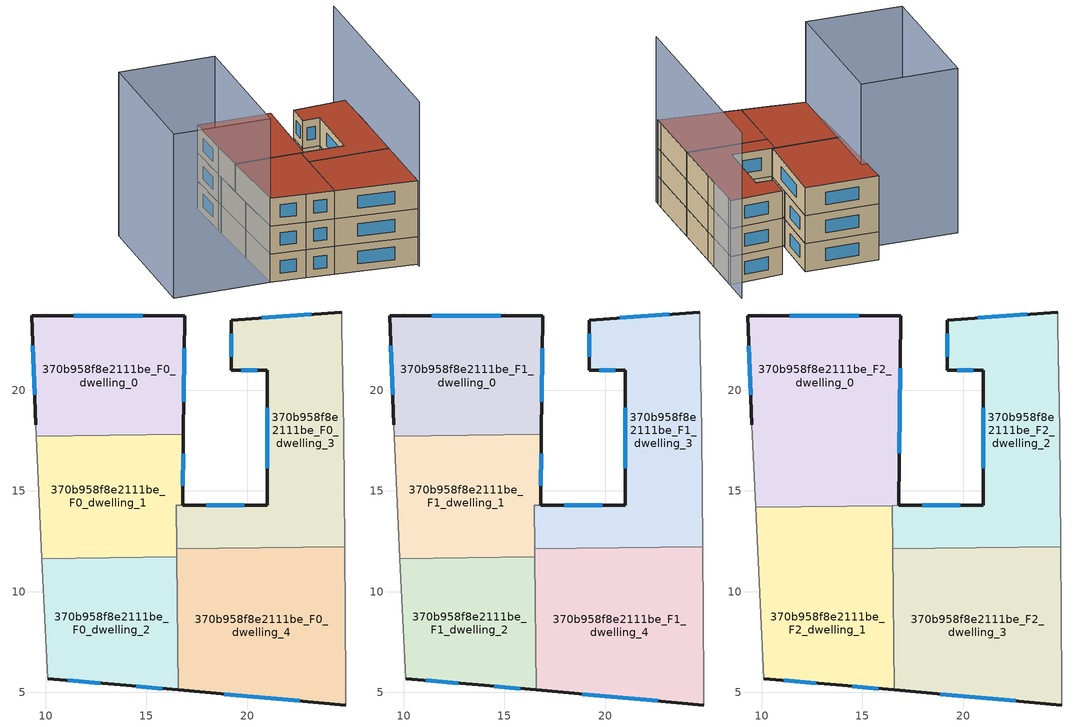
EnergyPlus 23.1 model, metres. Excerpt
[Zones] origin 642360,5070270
370b958f8e2111be_F0_dwelling_0
 floor ground (EU_floor_Construction): 16.9,23.69 16.84,17.82 9.52,17.72 9.49,18.29 9.3,23.69 z0
 wall outside (EU_wall_Construction): 16.84,17.82 16.9,23.69 9.3,23.69 9.49,18.29 z0:3
 wall adiabatic (EU_wall_Construction): 9.49,18.29 9.52,17.72 z0:3
 wall to 370b958f8e2111be_F0_dwelling_1 (EU_wall_Construction): 9.52,17.72 16.84,17.82 z0:3
 window (EU_Window_Construction): 14.81,23.69 11.39,23.69 / 16.85,19.43 16.88,22.07 / 9.35,22.2 9.44,19.77 z0.83:2.17
370b958f8e2111be_F0_dwelling_1
 floor ground (EU_floor_Construction): 16.84,17.81 16.8,14.28 16.47,14.28 16.5,11.72 9.81,11.64 9.52,17.72 z0
 wall outside (EU_wall_Construction): 16.8,14.28 16.84,17.81 z0:3
 wall to 370b958f8e2111be_F0_dwelling_2 (EU_wall_Construction): 9.81,11.64 16.5,11.72 z0:3
 wall adiabatic (EU_wall_Construction): 9.52,17.72 9.81,11.64 z0:3
 wall to 370b958f8e2111be_F0_dwelling_3 (EU_wall_Construction): 16.49,12.13 16.47,14.28 16.8,14.28 z0:3
 wall to 370b958f8e2111be_F0_dwelling_4 (EU_wall_Construction): 16.5,11.72 16.49,12.13 z0:3
 window (EU_Window_Construction): 16.81,15.25 16.83,16.84 z0.83:2.17
370b958f8e2111be_F0_dwelling_2
 floor ground (EU_floor_Construction): 16.5,11.72 16.58,5.12 13.69,5.37 10.09,5.67 9.81,11.64 z0
 wall outside (EU_wall_Construction): 10.09,5.67 13.69,5.37 16.58,5.12 z0:3
 wall adiabatic (EU_wall_Construction): 9.81,11.64 10.09,5.67 z0:3
 wall to 370b958f8e2111be_F0_dwelling_4 (EU_wall_Construction): 16.58,5.12 16.5,11.72 z0:3
 window (EU_Window_Construction): 14.49,5.3 15.79,5.19 / 11.08,5.59 12.7,5.46 z0.83:2.17
370b958f8e2111be_F0_dwelling_3
 floor ground (EU_floor_Construction): 24.71,23.88 24.71,23.18 24.81,17.98 24.85,12.24 16.49,12.13 16.47,14.28 21,14.28 21,20.98 19.2,20.98 19.2,23.49 z0
 wall outside (EU_wall_Construction): 24.71,23.88 19.2,23.49 19.2,20.98 21,20.98 21,14.28 16.8,14.28 z0:3
 wall adiabatic (EU_wall_Construction): 24.85,12.24 24.81,17.98 24.71,23.18 24.71,23.88 z0:3
 wall to 370b958f8e2111be_F0_dwelling_4 (EU_wall_Construction): 16.49,12.13 24.85,12.24 z0:3
 window (EU_Window_Construction): 21,19.14 21,16.12 / 19.7,20.98 20.51,20.98 / 19.2,22.8 19.2,21.67 / 23.19,23.77 20.72,23.59 / 19.84,14.28 17.95,14.28 z0.83:2.17
370b958f8e2111be_F0_dwelling_4
 floor ground (EU_floor_Construction): 24.85,12.24 24.9,5.37 24.9,4.37 16.58,5.12 16.49,12.13 z0
 wall outside (EU_wall_Construction): 16.58,5.12 24.9,4.37 z0:3
 wall adiabatic (EU_wall_Construction): 24.9,4.37 24.9,5.37 24.85,12.24 z0:3
 window (EU_Window_Construction): 18.87,4.91 22.61,4.58 z0.83:2.17
370b958f8e2111be_F1_dwelling_0
 floor to 370b958f8e2111be_F0_dwelling_0 (EU_floor_Construction): 16.9,23.69 16.84,17.82 9.52,17.72 9.49,18.29 9.3,23.69 z3
 wall outside (EU_wall_Construction): 16.84,17.82 16.9,23.69 9.3,23.69 9.49,18.29 z3:6
 wall adiabatic (EU_wall_Construction): 9.49,18.29 9.52,17.72 z3:6
 wall to 370b958f8e2111be_F1_dwelling_1 (EU_wall_Construction): 9.52,17.72 16.84,17.82 z3:6
 window (EU_Window_Construction): 14.81,23.69 11.39,23.69 / 16.85,19.43 16.88,22.07 / 9.35,22.2 9.44,19.77 z3.83:5.17
370b958f8e2111be_F1_dwelling_1
 floor to 370b958f8e2111be_F0_dwelling_1 (EU_floor_Construction): 16.84,17.81 16.8,14.28 16.47,14.28 16.5,11.72 9.81,11.64 9.52,17.72 z3
 wall outside (EU_wall_Construction): 16.8,14.28 16.84,17.81 z3:6
 wall to 370b958f8e2111be_F1_dwelling_2 (EU_wall_Construction): 9.81,11.64 16.5,11.72 z3:6
 wall adiabatic (EU_wall_Construction): 9.52,17.72 9.81,11.64 z3:6
 wall to 370b958f8e2111be_F1_dwelling_3 (EU_wall_Construction): 16.49,12.13 16.47,14.28 16.8,14.28 z3:6
 wall to 370b958f8e2111be_F1_dwelling_4 (EU_wall_Construction): 16.5,11.72 16.49,12.13 z3:6
 window (EU_Window_Construction): 16.81,15.25 16.83,16.84 z3.83:5.17
370b958f8e2111be_F1_dwelling_2
 floor to 370b958f8e2111be_F0_dwelling_2 (EU_floor_Construction): 16.5,11.72 16.58,5.12 13.69,5.37 10.09,5.67 9.81,11.64 z3
 wall outside (EU_wall_Construction): 10.09,5.67 13.69,5.37 16.58,5.12 z3:6
 wall adiabatic (EU_wall_Construction): 9.81,11.64 10.09,5.67 z3:6
 wall to 370b958f8e2111be_F1_dwelling_4 (EU_wall_Construction): 16.58,5.12 16.5,11.72 z3:6
 window (EU_Window_Construction): 14.49,5.3 15.79,5.19 / 11.08,5.59 12.7,5.46 z3.83:5.17
370b958f8e2111be_F1_dwelling_3
 floor to 370b958f8e2111be_F0_dwelling_3 (EU_floor_Construction): 24.71,23.88 24.71,23.18 24.81,17.98 24.85,12.24 16.49,12.13 16.47,14.28 21,14.28 21,20.98 19.2,20.98 19.2,23.49 z3
 wall outside (EU_wall_Construction): 24.71,23.88 19.2,23.49 19.2,20.98 21,20.98 21,14.28 16.8,14.28 z3:6
 wall adiabatic (EU_wall_Construction): 24.85,12.24 24.81,17.98 24.71,23.18 24.71,23.88 z3:6
 wall to 370b958f8e2111be_F1_dwelling_4 (EU_wall_Construction): 16.49,12.13 24.85,12.24 z3:6
 window (EU_Window_Construction): 21,19.14 21,16.12 / 19.7,20.98 20.51,20.98 / 19.2,22.8 19.2,21.67 / 23.19,23.77 20.72,23.59 / 19.84,14.28 17.95,14.28 z3.83:5.17
370b958f8e2111be_F1_dwelling_4
 floor to 370b958f8e2111be_F0_dwelling_4 (EU_floor_Construction): 24.85,12.24 24.9,5.37 24.9,4.37 16.58,5.12 16.49,12.13 z3
 wall outside (EU_wall_Construction): 16.58,5.12 24.9,4.37 z3:6
 wall adiabatic (EU_wall_Construction): 24.9,4.37 24.9,5.37 24.85,12.24 z3:6
 window (EU_Window_Construction): 18.87,4.91 22.61,4.58 z3.83:5.17
370b958f8e2111be_F2_dwelling_0
 floor outside (EU_floor_Construction): 16.8,14.28 9.69,14.19 16.47,14.28 z6
 floor to 370b958f8e2111be_F1_dwelling_0 (EU_floor_Construction): 16.9,23.69 16.84,17.82 9.52,17.72 9.49,18.29 9.3,23.69 z6
 floor to 370b958f8e2111be_F1_dwelling_1 (EU_floor_Construction): 16.84,17.81 16.8,14.28 16.47,14.28 9.69,14.19 9.52,17.72 z6
 wall outside (EU_wall_Construction): 16.8,14.28 16.9,23.69 9.3,23.69 9.49,18.29 z6:9
 wall adiabatic (EU_wall_Construction): 9.49,18.29 9.69,14.19 z6:9
 wall to 370b958f8e2111be_F2_dwelling_1 (EU_wall_Construction): 9.69,14.19 16.47,14.27 z6:9
 wall to 370b958f8e2111be_F2_dwelling_2 (EU_wall_Construction): 16.47,14.28 16.8,14.28 z6:9
 window (EU_Window_Construction): 16.83,16.87 16.87,21.1 / 9.35,22.2 9.44,19.77 / 14.81,23.69 11.39,23.69 z6.83:8.17
 roof outside (EU_roof_Construction): 16.8,14.28 16.9,23.69 9.3,23.69 9.49,18.29 9.69,14.19 z9
370b958f8e2111be_F2_dwelling_1
 floor to 370b958f8e2111be_F1_dwelling_1 (EU_floor_Construction): 16.47,14.28 16.5,11.72 9.81,11.64 9.69,14.19 z6
 floor to 370b958f8e2111be_F1_dwelling_2 (EU_floor_Construction): 16.5,11.72 16.58,5.12 13.69,5.37 10.09,5.67 9.81,11.64 z6
 wall outside (EU_wall_Construction): 10.09,5.67 13.69,5.37 16.58,5.12 z6:9
 wall adiabatic (EU_wall_Construction): 9.69,14.19 10.09,5.67 z6:9
 wall to 370b958f8e2111be_F2_dwelling_3 (EU_wall_Construction): 16.58,5.12 16.5,12.13 z6:9
 wall to 370b958f8e2111be_F2_dwelling_2 (EU_wall_Construction): 16.49,12.13 16.47,14.28 z6:9
 window (EU_Window_Construction): 14.49,5.3 15.79,5.19 / 11.08,5.59 12.7,5.46 z6.83:8.17
 roof outside (EU_roof_Construction): 16.58,5.12 16.47,14.28 9.69,14.19 10.09,5.67 13.69,5.37 z9
370b958f8e2111be_F2_dwelling_2
 floor to 370b958f8e2111be_F1_dwelling_3 (EU_floor_Construction): 24.71,23.88 24.71,23.18 24.81,17.98 24.85,12.24 16.49,12.13 16.47,14.28 16.8,14.28 21,14.28 21,20.98 19.2,20.98 19.2,23.49 z6
 wall outside (EU_wall_Construction): 24.71,23.88 19.2,23.49 19.2,20.98 21,20.98 21,14.28 16.8,14.28 z6:9
 wall adiabatic (EU_wall_Construction): 24.85,12.24 24.81,17.98 24.71,23.18 24.71,23.88 z6:9
 wall to 370b958f8e2111be_F2_dwelling_3 (EU_wall_Construction): 16.49,12.13 24.85,12.24 z6:9
 window (EU_Window_Construction): 19.84,14.28 17.95,14.28 / 21,19.14 21,16.12 / 19.7,20.98 20.51,20.98 / 19.2,22.8 19.2,21.67 / 23.19,23.77 20.72,23.59 z6.83:8.17
 roof outside (EU_roof_Construction): 24.85,12.24 24.81,17.98 24.71,23.18 24.71,23.88 19.2,23.49 19.2,20.98 21,20.98 21,14.28 16.8,14.28 16.47,14.28 16.49,12.13 z9
370b958f8e2111be_F2_dwelling_3
 floor to 370b958f8e2111be_F1_dwelling_4 (EU_floor_Construction): 24.85,12.24 24.9,5.37 24.9,4.37 16.58,5.12 16.49,12.13 z6
 wall outside (EU_wall_Construction): 16.58,5.12 24.9,4.37 z6:9
 wall adiabatic (EU_wall_Construction): 24.9,4.37 24.9,5.37 24.85,12.24 z6:9
 window (EU_Window_Construction): 18.87,4.91 22.61,4.58 z6.83:8.17
 roof outside (EU_roof_Construction): 24.9,4.37 24.9,5.37 24.85,12.24 16.49,12.13 16.58,5.12 z9
shading: 0.09,5.61 -0.01,20.63 / -0.01,20.63 9.99,20.7 / 9.99,20.7 10.09,5.67 / 10.09,5.67 0.09,5.61 z0:17.6; 24.91,3.93 24.74,27.07 z0:17.7
[Building]
EU S2 Campaign: North Axis=0; Terrain=City; Solar Distribution=FullExterior
[Site:Location]
Lyon-Bron: Latitude=45.75; Longitude=5; Time Zone=1; Elevation=198
[SizingPeriod:WeatherFileDays]
AnnualSizingPeriod: Begin Month=1; Begin Day of Month=1; End Month=12; End Day of Month=31; Day of Week for Start Day=Monday; Use Weather File Daylight Saving Period=No; Use Weather File Rain and Snow Indicators=No
[MATERIAL]
EU_InternalMass_Material: Roughness=MediumRough; Thickness=0.1; Conductivity=1; Density=1800; Specific Heat=900; Thermal Absorptance=0.9; Solar Absorptance=0.7; Visible Absorptance=0.7
[MATERIAL:NOMASS] Roughness=MediumRough; Thermal Absorptance=0.9; Solar Absorptance=0.7; Visible Absorptance=0.7
Name | Thermal Resistance
EU_wall_NoMass | 0.87146
EU_roof_NoMass | 0.842276
EU_floor_NoMass | 0.496999
[WINDOWMATERIAL:SIMPLEGLAZINGSYSTEM]
EU_Window_SimpleGlazing: UFactor=2.2525; Solar Heat Gain Coefficient=0.76; Visible Transmittance=0.76
[CONSTRUCTION]
EU_wall_Construction: EU_wall_NoMass
EU_roof_Construction: EU_roof_NoMass
EU_floor_Construction: EU_floor_NoMass
EU_Window_Construction: EU_Window_SimpleGlazing
EU_InternalMass_Construction: EU_InternalMass_Material
[ZONE] Type=1; Multiplier=1; Ceiling Height=autocalculate; Floor Area=autocalculate; Part of Total Floor Area=Yes
Name | Volume
370b958f8e2111be_F0_dwelling_0; 370b958f8e2111be_F1_dwelling_0 | 132.474
370b958f8e2111be_F2_dwelling_0 | 209.032
370b958f8e2111be_F0_dwelling_1; 370b958f8e2111be_F1_dwelling_1 | 128.032
370b958f8e2111be_F2_dwelling_1 | 175.676
370b958f8e2111be_F0_dwelling_2; 370b958f8e2111be_F1_dwelling_2 | 124.088
370b958f8e2111be_F2_dwelling_2 | 173.649
370b958f8e2111be_F0_dwelling_3; 370b958f8e2111be_F1_dwelling_3 | 173.651
370b958f8e2111be_F2_dwelling_3; 370b958f8e2111be_F0_dwelling_4; 370b958f8e2111be_F1_dwelling_4 | 186.121
[INTERNALMASS] Construction=EU_InternalMass_Construction
Name | Zone or ZoneList | Surface Area
370b958f8e2111be_F0_dwelling_0_EU_InternalMass | 370b958f8e2111be_F0_dwelling_0 | 44.1577
370b958f8e2111be_F0_dwelling_1_EU_InternalMass | 370b958f8e2111be_F0_dwelling_1 | 42.7139
370b958f8e2111be_F0_dwelling_2_EU_InternalMass | 370b958f8e2111be_F0_dwelling_2 | 41.3621
370b958f8e2111be_F0_dwelling_3_EU_InternalMass | 370b958f8e2111be_F0_dwelling_3 | 57.8839
370b958f8e2111be_F0_dwelling_4_EU_InternalMass | 370b958f8e2111be_F0_dwelling_4 | 62.0405
370b958f8e2111be_F1_dwelling_0_EU_InternalMass | 370b958f8e2111be_F1_dwelling_0 | 44.1577
370b958f8e2111be_F1_dwelling_1_EU_InternalMass | 370b958f8e2111be_F1_dwelling_1 | 42.7139
370b958f8e2111be_F1_dwelling_2_EU_InternalMass | 370b958f8e2111be_F1_dwelling_2 | 41.3621
370b958f8e2111be_F1_dwelling_3_EU_InternalMass | 370b958f8e2111be_F1_dwelling_3 | 57.8839
370b958f8e2111be_F1_dwelling_4_EU_InternalMass | 370b958f8e2111be_F1_dwelling_4 | 62.0405
370b958f8e2111be_F2_dwelling_0_EU_InternalMass | 370b958f8e2111be_F2_dwelling_0 | 69.6756
370b958f8e2111be_F2_dwelling_1_EU_InternalMass | 370b958f8e2111be_F2_dwelling_1 | 58.5583
370b958f8e2111be_F2_dwelling_2_EU_InternalMass | 370b958f8e2111be_F2_dwelling_2 | 57.8839
370b958f8e2111be_F2_dwelling_3_EU_InternalMass | 370b958f8e2111be_F2_dwelling_3 | 62.0405
[OTHEREQUIPMENT] Fuel Type=Electricity; Design Level Calculation Method=Watts/Area; Power per Zone Floor Area=1; Fraction Latent=0; Fraction Radiant=0; Fraction Lost=0; Carbon Dioxide Generation Rate=0; EndUse Subcategory=EU_Step8_InternalGains
Name | Zone or ZoneList or Space or SpaceList | Schedule
EU_Step8_InternalGain_370b958f8e2111be_F0_dwelling_0_f000 | 370b958f8e2111be_F0_dwelling_0 | EU_Step8_GainSchedule_370b958f8e2111be_F0_dwelling_0_f000
EU_Step8_InternalGain_370b958f8e2111be_F0_dwelling_1_f000 | 370b958f8e2111be_F0_dwelling_1 | EU_Step8_GainSchedule_370b958f8e2111be_F0_dwelling_1_f000
EU_Step8_InternalGain_370b958f8e2111be_F0_dwelling_2_f000 | 370b958f8e2111be_F0_dwelling_2 | EU_Step8_GainSchedule_370b958f8e2111be_F0_dwelling_2_f000
EU_Step8_InternalGain_370b958f8e2111be_F0_dwelling_3_f000 | 370b958f8e2111be_F0_dwelling_3 | EU_Step8_GainSchedule_370b958f8e2111be_F0_dwelling_3_f000
EU_Step8_InternalGain_370b958f8e2111be_F0_dwelling_4_f000 | 370b958f8e2111be_F0_dwelling_4 | EU_Step8_GainSchedule_370b958f8e2111be_F0_dwelling_4_f000
EU_Step8_InternalGain_370b958f8e2111be_F1_dwelling_0_f000 | 370b958f8e2111be_F1_dwelling_0 | EU_Step8_GainSchedule_370b958f8e2111be_F1_dwelling_0_f000
EU_Step8_InternalGain_370b958f8e2111be_F1_dwelling_1_f000 | 370b958f8e2111be_F1_dwelling_1 | EU_Step8_GainSchedule_370b958f8e2111be_F1_dwelling_1_f000
EU_Step8_InternalGain_370b958f8e2111be_F1_dwelling_2_f000 | 370b958f8e2111be_F1_dwelling_2 | EU_Step8_GainSchedule_370b958f8e2111be_F1_dwelling_2_f000
EU_Step8_InternalGain_370b958f8e2111be_F1_dwelling_3_f000 | 370b958f8e2111be_F1_dwelling_3 | EU_Step8_GainSchedule_370b958f8e2111be_F1_dwelling_3_f000
EU_Step8_InternalGain_370b958f8e2111be_F1_dwelling_4_f000 | 370b958f8e2111be_F1_dwelling_4 | EU_Step8_GainSchedule_370b958f8e2111be_F1_dwelling_4_f000
EU_Step8_InternalGain_370b958f8e2111be_F2_dwelling_0_f000 | 370b958f8e2111be_F2_dwelling_0 | EU_Step8_GainSchedule_370b958f8e2111be_F2_dwelling_0_f000
EU_Step8_InternalGain_370b958f8e2111be_F2_dwelling_1_f000 | 370b958f8e2111be_F2_dwelling_1 | EU_Step8_GainSchedule_370b958f8e2111be_F2_dwelling_1_f000
EU_Step8_InternalGain_370b958f8e2111be_F2_dwelling_2_f000 | 370b958f8e2111be_F2_dwelling_2 | EU_Step8_GainSchedule_370b958f8e2111be_F2_dwelling_2_f000
EU_Step8_InternalGain_370b958f8e2111be_F2_dwelling_3_f000 | 370b958f8e2111be_F2_dwelling_3 | EU_Step8_GainSchedule_370b958f8e2111be_F2_dwelling_3_f000
[ZONEVENTILATION:DESIGNFLOWRATE] Schedule=EU_AlwaysOn; Design Flow Rate Calculation Method=AirChanges/Hour; Air Changes per Hour=0.425; Ventilation Type=Natural; Fan Pressure Rise=0; Fan Total Efficiency=1; Constant Term Coefficient=1; Temperature Term Coefficient=0; Velocity Term Coefficient=0; Velocity Squared Term Coefficient=0; Minimum Indoor Temperature=-100; Maximum Indoor Temperature=100; Delta Temperature=-100; Minimum Outdoor Temperature=-100; Maximum Outdoor Temperature=100; Maximum Wind Speed=40
Name | Zone or ZoneList or Space or SpaceList
EU_ConstantAir_370b958f8e2111be_F0_dwelling_0 | 370b958f8e2111be_F0_dwelling_0
EU_ConstantAir_370b958f8e2111be_F0_dwelling_1 | 370b958f8e2111be_F0_dwelling_1
EU_ConstantAir_370b958f8e2111be_F0_dwelling_2 | 370b958f8e2111be_F0_dwelling_2
EU_ConstantAir_370b958f8e2111be_F0_dwelling_3 | 370b958f8e2111be_F0_dwelling_3
EU_ConstantAir_370b958f8e2111be_F0_dwelling_4 | 370b958f8e2111be_F0_dwelling_4
EU_ConstantAir_370b958f8e2111be_F1_dwelling_0 | 370b958f8e2111be_F1_dwelling_0
EU_ConstantAir_370b958f8e2111be_F1_dwelling_1 | 370b958f8e2111be_F1_dwelling_1
EU_ConstantAir_370b958f8e2111be_F1_dwelling_2 | 370b958f8e2111be_F1_dwelling_2
EU_ConstantAir_370b958f8e2111be_F1_dwelling_3 | 370b958f8e2111be_F1_dwelling_3
EU_ConstantAir_370b958f8e2111be_F1_dwelling_4 | 370b958f8e2111be_F1_dwelling_4
EU_ConstantAir_370b958f8e2111be_F2_dwelling_0 | 370b958f8e2111be_F2_dwelling_0
EU_ConstantAir_370b958f8e2111be_F2_dwelling_1 | 370b958f8e2111be_F2_dwelling_1
EU_ConstantAir_370b958f8e2111be_F2_dwelling_2 | 370b958f8e2111be_F2_dwelling_2
EU_ConstantAir_370b958f8e2111be_F2_dwelling_3 | 370b958f8e2111be_F2_dwelling_3
[HVACTEMPLATE:THERMOSTAT] Constant Heating Setpoint=20; Constant Cooling Setpoint=50
EU_HeatOnly_370b958f8e2111be_F0_dwelling_0; EU_HeatOnly_370b958f8e2111be_F0_dwelling_1; EU_HeatOnly_370b958f8e2111be_F0_dwelling_2; EU_HeatOnly_370b958f8e2111be_F0_dwelling_3; EU_HeatOnly_370b958f8e2111be_F0_dwelling_4; EU_HeatOnly_370b958f8e2111be_F1_dwelling_0; EU_HeatOnly_370b958f8e2111be_F1_dwelling_1; EU_HeatOnly_370b958f8e2111be_F1_dwelling_2; EU_HeatOnly_370b958f8e2111be_F1_dwelling_3; EU_HeatOnly_370b958f8e2111be_F1_dwelling_4; EU_HeatOnly_370b958f8e2111be_F2_dwelling_0; EU_HeatOnly_370b958f8e2111be_F2_dwelling_1; EU_HeatOnly_370b958f8e2111be_F2_dwelling_2; EU_HeatOnly_370b958f8e2111be_F2_dwelling_3
[HVACTEMPLATE:ZONE:IDEALLOADSAIRSYSTEM] System Availability Schedule=EU_AlwaysOn; Maximum Heating Supply Air Temperature=50; Minimum Cooling Supply Air Temperature=13; Maximum Heating Supply Air Humidity Ratio=0.0156; Minimum Cooling Supply Air Humidity Ratio=0.0077; Heating Limit=NoLimit; Cooling Limit=NoLimit; Heating Availability Schedule=EU_AlwaysOn; Cooling Availability Schedule=EU_CoolingOff; Dehumidification Control Type=ConstantSensibleHeatRatio; Cooling Sensible Heat Ratio=0.7; Dehumidification Setpoint=60; Humidification Control Type=None; Humidification Setpoint=30; Outdoor Air Method=None; Outdoor Air Flow Rate per Person=0.00944; Outdoor Air Flow Rate per Zone Floor Area=0; Outdoor Air Flow Rate per Zone=0; Demand Controlled Ventilation Type=None; Outdoor Air Economizer Type=NoEconomizer; Heat Recovery Type=None; Sensible Heat Recovery Effectiveness=0.7; Latent Heat Recovery Effectiveness=0.65
Name | Template Thermostat
370b958f8e2111be_F0_dwelling_0 | EU_HeatOnly_370b958f8e2111be_F0_dwelling_0
370b958f8e2111be_F0_dwelling_1 | EU_HeatOnly_370b958f8e2111be_F0_dwelling_1
370b958f8e2111be_F0_dwelling_2 | EU_HeatOnly_370b958f8e2111be_F0_dwelling_2
370b958f8e2111be_F0_dwelling_3 | EU_HeatOnly_370b958f8e2111be_F0_dwelling_3
370b958f8e2111be_F0_dwelling_4 | EU_HeatOnly_370b958f8e2111be_F0_dwelling_4
370b958f8e2111be_F1_dwelling_0 | EU_HeatOnly_370b958f8e2111be_F1_dwelling_0
370b958f8e2111be_F1_dwelling_1 | EU_HeatOnly_370b958f8e2111be_F1_dwelling_1
370b958f8e2111be_F1_dwelling_2 | EU_HeatOnly_370b958f8e2111be_F1_dwelling_2
370b958f8e2111be_F1_dwelling_3 | EU_HeatOnly_370b958f8e2111be_F1_dwelling_3
370b958f8e2111be_F1_dwelling_4 | EU_HeatOnly_370b958f8e2111be_F1_dwelling_4
370b958f8e2111be_F2_dwelling_0 | EU_HeatOnly_370b958f8e2111be_F2_dwelling_0
370b958f8e2111be_F2_dwelling_1 | EU_HeatOnly_370b958f8e2111be_F2_dwelling_1
370b958f8e2111be_F2_dwelling_2 | EU_HeatOnly_370b958f8e2111be_F2_dwelling_2
370b958f8e2111be_F2_dwelling_3 | EU_HeatOnly_370b958f8e2111be_F2_dwelling_3
[SIZING:ZONE] Zone Cooling Design Supply Air Temperature Input Method=SupplyAirTemperature; Zone Cooling Design Supply Air Temperature=13; Zone Heating Design Supply Air Temperature Input Method=SupplyAirTemperature; Zone Heating Design Supply Air Temperature=50; Zone Cooling Design Supply Air Humidity Ratio=0.008; Zone Heating Design Supply Air Humidity Ratio=0.008; Cooling Design Air Flow Method=DesignDay; Cooling Design Air Flow Rate=0; Cooling Minimum Air Flow per Zone Floor Area=0.000762; Cooling Minimum Air Flow=0; Cooling Minimum Air Flow Fraction=0.2; Heating Design Air Flow Method=DesignDay; Heating Design Air Flow Rate=0; Heating Maximum Air Flow per Zone Floor Area=0.002032; Heating Maximum Air Flow=0.141576; Heating Maximum Air Flow Fraction=0.3; Account for Dedicated Outdoor Air System=No; Dedicated Outdoor Air System Control Strategy=NeutralSupplyAir; Dedicated Outdoor Air Low Setpoint Temperature for Design=autosize; Dedicated Outdoor Air High Setpoint Temperature for Design=autosize; Zone Load Sizing Method=Sensible Load Only No Latent Load; Zone Latent Cooling Design Supply Air Humidity Ratio Input Method=HumidityRatioDifference; Zone Cooling Design Supply Air Humidity Ratio Difference=0.005; Zone Latent Heating Design Supply Air Humidity Ratio Input Method=HumidityRatioDifference; Zone Humidification Design Supply Air Humidity Ratio Difference=0.005
370b958f8e2111be_F0_dwelling_0; 370b958f8e2111be_F0_dwelling_1; 370b958f8e2111be_F0_dwelling_2; 370b958f8e2111be_F0_dwelling_3; 370b958f8e2111be_F0_dwelling_4; 370b958f8e2111be_F1_dwelling_0; 370b958f8e2111be_F1_dwelling_1; 370b958f8e2111be_F1_dwelling_2; 370b958f8e2111be_F1_dwelling_3; 370b958f8e2111be_F1_dwelling_4; 370b958f8e2111be_F2_dwelling_0; 370b958f8e2111be_F2_dwelling_1; 370b958f8e2111be_F2_dwelling_2; 370b958f8e2111be_F2_dwelling_3
[SCHEDULE:CONSTANT]
Name | Hourly Value
EU_AlwaysOn | 1
EU_CoolingOff | 0
[SCHEDULE:FILE] Column Number=1; Rows to Skip at Top=0; Number of Hours of Data=8760; Column Separator=Comma; Interpolate to Timestep=No; Minutes per Item=60; Adjust Schedule for Daylight Savings=Yes
Name | File
EU_Step8_GainSchedule_370b958f8e2111be_F0_dwelling_0_f000 | ../../schedules/370b958f8e2111be/370b958f8e2111be_F0_dwelling_0_f000_gain.csv
EU_Step8_GainSchedule_370b958f8e2111be_F0_dwelling_1_f000 | ../../schedules/370b958f8e2111be/370b958f8e2111be_F0_dwelling_1_f000_gain.csv
EU_Step8_GainSchedule_370b958f8e2111be_F0_dwelling_2_f000 | ../../schedules/370b958f8e2111be/370b958f8e2111be_F0_dwelling_2_f000_gain.csv
EU_Step8_GainSchedule_370b958f8e2111be_F0_dwelling_3_f000 | ../../schedules/370b958f8e2111be/370b958f8e2111be_F0_dwelling_3_f000_gain.csv
EU_Step8_GainSchedule_370b958f8e2111be_F0_dwelling_4_f000 | ../../schedules/370b958f8e2111be/370b958f8e2111be_F0_dwelling_4_f000_gain.csv
EU_Step8_GainSchedule_370b958f8e2111be_F1_dwelling_0_f000 | ../../schedules/370b958f8e2111be/370b958f8e2111be_F1_dwelling_0_f000_gain.csv
EU_Step8_GainSchedule_370b958f8e2111be_F1_dwelling_1_f000 | ../../schedules/370b958f8e2111be/370b958f8e2111be_F1_dwelling_1_f000_gain.csv
EU_Step8_GainSchedule_370b958f8e2111be_F1_dwelling_2_f000 | ../../schedules/370b958f8e2111be/370b958f8e2111be_F1_dwelling_2_f000_gain.csv
EU_Step8_GainSchedule_370b958f8e2111be_F1_dwelling_3_f000 | ../../schedules/370b958f8e2111be/370b958f8e2111be_F1_dwelling_3_f000_gain.csv
EU_Step8_GainSchedule_370b958f8e2111be_F1_dwelling_4_f000 | ../../schedules/370b958f8e2111be/370b958f8e2111be_F1_dwelling_4_f000_gain.csv
EU_Step8_GainSchedule_370b958f8e2111be_F2_dwelling_0_f000 | ../../schedules/370b958f8e2111be/370b958f8e2111be_F2_dwelling_0_f000_gain.csv
EU_Step8_GainSchedule_370b958f8e2111be_F2_dwelling_1_f000 | ../../schedules/370b958f8e2111be/370b958f8e2111be_F2_dwelling_1_f000_gain.csv
EU_Step8_GainSchedule_370b958f8e2111be_F2_dwelling_2_f000 | ../../schedules/370b958f8e2111be/370b958f8e2111be_F2_dwelling_2_f000_gain.csv
EU_Step8_GainSchedule_370b958f8e2111be_F2_dwelling_3_f000 | ../../schedules/370b958f8e2111be/370b958f8e2111be_F2_dwelling_3_f000_gain.csv
